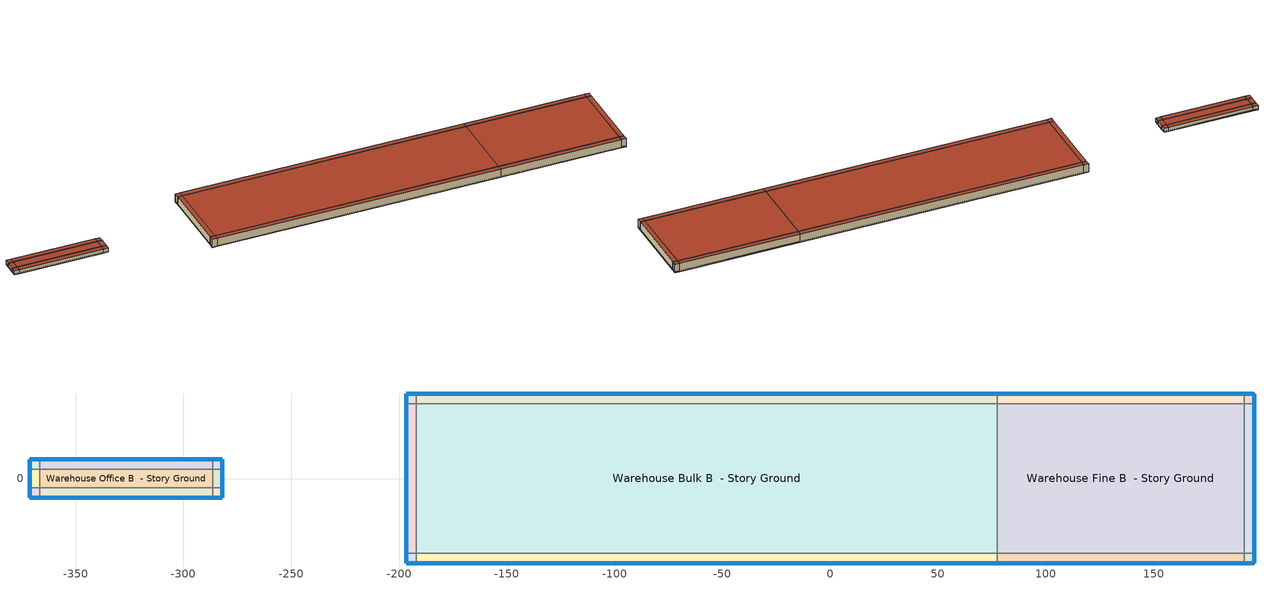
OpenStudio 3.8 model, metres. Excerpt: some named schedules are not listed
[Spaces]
Warehouse Bulk A end_a - Story Ground
 floor ground (Foundation F 126 Perim 914 Area 209): -196.6,-39.32 -196.6,-34.75 -192.03,-34.75 -192.03,-39.32 z0
 wall outside: -196.6,-34.75 -196.6,-39.32 -192.03,-39.32 z0:8.53
 wall to Warehouse Bulk B end_a - Story Ground: -192.03,-34.75 -196.6,-34.75 z0:8.53
 wall to Warehouse Bulk A  - Story Ground: -192.03,-39.32 -192.03,-34.75 z0:8.53
 window (Window U-0.91 SHGC 0.68): -196.6,-34.77 -196.6,-39.3 / -196.58,-39.32 -192.06,-39.32 z0.76:0.85
 roof outside: -192.03,-39.32 -192.03,-34.75 -196.6,-34.75 -196.6,-39.32 z8.53
Warehouse Bulk B end_a - Story Ground
 floor ground (Foundation F 126 Perim 695 Area 31774): -196.6,-34.75 -196.6,34.75 -192.03,34.75 -192.03,-34.75 z0
 wall outside: -196.6,34.75 -196.6,-34.75 z0:8.53
 wall to Warehouse Bulk C end_a - Story Ground: -192.03,34.75 -196.6,34.75 z0:8.53
 wall to Warehouse Bulk B  - Story Ground: -192.03,-34.75 -192.03,34.75 z0:8.53
 window (Window U-0.91 SHGC 0.68): -196.6,34.72 -196.6,-34.72 z0.76:0.85
 roof outside: -192.03,-34.75 -192.03,34.75 -196.6,34.75 -196.6,-34.75 z8.53
Warehouse Bulk C end_a - Story Ground
 floor ground (Foundation F 126 Perim 914 Area 209): -196.6,34.75 -196.6,39.32 -192.03,39.32 -192.03,34.75 z0
 wall outside: -192.03,39.32 -196.6,39.32 -196.6,34.75 z0:8.53
 wall to Warehouse Bulk C  - Story Ground: -192.03,34.75 -192.03,39.32 z0:8.53
 window (Window U-0.91 SHGC 0.68): -196.6,39.3 -196.6,34.77 / -192.06,39.32 -196.58,39.32 z0.76:0.85
 roof outside: -192.03,34.75 -192.03,39.32 -196.6,39.32 -196.6,34.75 z8.53
Warehouse Bulk A  - Story Ground
 floor ground (Foundation F 126 Perim 26948 Area 123204): -192.03,-39.32 -192.03,-34.75 77.44,-34.75 77.44,-39.32 z0
 wall outside: -192.03,-39.32 77.44,-39.32 z0:8.53
 wall to Warehouse Bulk B  - Story Ground: 77.44,-34.75 -192.03,-34.75 z0:8.53
 wall to Warehouse Fine A  - Story Ground: 77.44,-39.32 77.44,-34.75 z0:8.53
 window (Window U-0.91 SHGC 0.68): -192.01,-39.32 77.42,-39.32 z0.76:0.85
 roof outside: 77.44,-39.32 77.44,-34.75 -192.03,-34.75 -192.03,-39.32 z8.53
Warehouse Bulk B  - Story Ground
 floor ground (Foundation F 126 Perim 0 Area 1872801): -192.03,-34.75 -192.03,34.75 77.44,34.75 77.44,-34.75 z0
 wall to Warehouse Bulk C  - Story Ground: 77.44,34.75 -192.03,34.75 z0:8.53
 wall to Warehouse Fine B  - Story Ground: 77.44,-34.75 77.44,34.75 z0:8.53
 roof outside: 77.44,-34.75 77.44,34.75 -192.03,34.75 -192.03,-34.75 z8.53
Warehouse Bulk C  - Story Ground
 floor ground (Foundation F 126 Perim 26948 Area 123204): -192.03,34.75 -192.03,39.32 77.44,39.32 77.44,34.75 z0
 wall outside: 77.44,39.32 -192.03,39.32 z0:8.53
 wall to Warehouse Fine C  - Story Ground: 77.44,34.75 77.44,39.32 z0:8.53
 window (Window U-0.91 SHGC 0.68): 77.42,39.32 -192.01,39.32 z0.76:0.85
 roof outside: 77.44,34.75 77.44,39.32 -192.03,39.32 -192.03,34.75 z8.53
Warehouse Fine A  - Story Ground
 floor ground (Foundation F 126 Perim 11459 Area 52391): 77.44,-39.32 77.44,-34.75 192.03,-34.75 192.03,-39.32 z0
 wall outside: 77.44,-39.32 192.03,-39.32 z0:8.53
 wall to Warehouse Fine B  - Story Ground: 192.03,-34.75 77.44,-34.75 z0:8.53
 wall to Warehouse Fine A end_b - Story Ground: 192.03,-39.32 192.03,-34.75 z0:8.53
 window (Window U-0.91 SHGC 0.68): 77.47,-39.32 192.01,-39.32 z0.76:0.85
 roof outside: 192.03,-39.32 192.03,-34.75 77.44,-34.75 77.44,-39.32 z8.53
Warehouse Fine B  - Story Ground
 floor ground (Foundation F 126 Perim 0 Area 796377): 77.44,-34.75 77.44,34.75 192.03,34.75 192.03,-34.75 z0
 wall to Warehouse Fine C  - Story Ground: 192.03,34.75 77.44,34.75 z0:8.53
 wall to Warehouse Fine B end_b - Story Ground: 192.03,-34.75 192.03,34.75 z0:8.53
 roof outside: 192.03,-34.75 192.03,34.75 77.44,34.75 77.44,-34.75 z8.53
Warehouse Fine C  - Story Ground
 floor ground (Foundation F 126 Perim 11459 Area 52391): 77.44,34.75 77.44,39.32 192.03,39.32 192.03,34.75 z0
 wall outside: 192.03,39.32 77.44,39.32 z0:8.53
 wall to Warehouse Fine C end_b - Story Ground: 192.03,34.75 192.03,39.32 z0:8.53
 window (Window U-0.91 SHGC 0.68): 192.01,39.32 77.47,39.32 z0.76:0.85
 roof outside: 192.03,34.75 192.03,39.32 77.44,39.32 77.44,34.75 z8.53
Warehouse Fine A end_b - Story Ground
 floor ground (Foundation F 126 Perim 914 Area 209): 192.03,-39.32 192.03,-34.75 196.6,-34.75 196.6,-39.32 z0
 wall outside: 192.03,-39.32 196.6,-39.32 196.6,-34.75 z0:8.53
 wall to Warehouse Fine B end_b - Story Ground: 196.6,-34.75 192.03,-34.75 z0:8.53
 window (Window U-0.91 SHGC 0.68): 192.06,-39.32 196.58,-39.32 / 196.6,-39.3 196.6,-34.77 z0.76:0.85
 roof outside: 196.6,-39.32 196.6,-34.75 192.03,-34.75 192.03,-39.32 z8.53
Warehouse Fine B end_b - Story Ground
 floor ground (Foundation F 126 Perim 695 Area 31774): 192.03,-34.75 192.03,34.75 196.6,34.75 196.6,-34.75 z0
 wall outside: 196.6,-34.75 196.6,34.75 z0:8.53
 wall to Warehouse Fine C end_b - Story Ground: 196.6,34.75 192.03,34.75 z0:8.53
 window (Window U-0.91 SHGC 0.68): 196.6,-34.72 196.6,34.72 z0.76:0.85
 roof outside: 196.6,-34.75 196.6,34.75 192.03,34.75 192.03,-34.75 z8.53
Warehouse Fine C end_b - Story Ground
 floor ground (Foundation F 126 Perim 914 Area 209): 192.03,34.75 192.03,39.32 196.6,39.32 196.6,34.75 z0
 wall outside: 196.6,34.75 196.6,39.32 192.03,39.32 z0:8.53
 window (Window U-0.91 SHGC 0.68): 196.58,39.32 192.06,39.32 / 196.6,34.77 196.6,39.3 z0.76:0.85
 roof outside: 196.6,34.75 196.6,39.32 192.03,39.32 192.03,34.75 z8.53
Warehouse Office A end_a - Story Ground
 floor ground (Foundation F 126 Perim 914 Area 209): -371.2,-8.93 -371.2,-4.35 -366.63,-4.35 -366.63,-8.93 z0
 wall outside: -371.2,-4.35 -371.2,-8.93 -366.63,-8.93 z0:4.27
 wall to Warehouse Office B end_a - Story Ground: -366.63,-4.35 -371.2,-4.35 z0:4.27
 wall to Warehouse Office A  - Story Ground: -366.63,-8.93 -366.63,-4.35 z0:4.27
 window (Window U-0.91 SHGC 0.68): -371.18,-8.93 -366.66,-8.93 / -371.2,-4.38 -371.2,-8.9 z0.76:0.81
 roof outside: -366.63,-8.93 -366.63,-4.35 -371.2,-4.35 -371.2,-8.93 z4.27
Warehouse Office B end_a - Story Ground
 floor ground (Foundation F 126 Perim 871 Area 3981): -371.2,-4.35 -371.2,4.35 -366.63,4.35 -366.63,-4.35 z0
 wall outside: -371.2,4.35 -371.2,-4.35 z0:4.27
 wall to Warehouse Office C end_a - Story Ground: -366.63,4.35 -371.2,4.35 z0:4.27
 wall to Warehouse Office B  - Story Ground: -366.63,-4.35 -366.63,4.35 z0:4.27
 window (Window U-0.91 SHGC 0.68): -371.2,4.33 -371.2,-4.33 z0.76:0.8
 roof outside: -366.63,-4.35 -366.63,4.35 -371.2,4.35 -371.2,-4.35 z4.27
Warehouse Office C end_a - Story Ground
 floor ground (Foundation F 126 Perim 914 Area 209): -371.2,4.35 -371.2,8.93 -366.63,8.93 -366.63,4.35 z0
 wall outside: -366.63,8.93 -371.2,8.93 -371.2,4.35 z0:4.27
 wall to Warehouse Office C  - Story Ground: -366.63,4.35 -366.63,8.93 z0:4.27
 window (Window U-0.91 SHGC 0.68): -371.2,8.9 -371.2,4.38 / -366.66,8.93 -371.18,8.93 z0.76:0.81
 roof outside: -366.63,4.35 -366.63,8.93 -371.2,8.93 -371.2,4.35 z4.27
Warehouse Office A  - Story Ground
 floor ground (Foundation F 126 Perim 8011 Area 36627): -366.63,-8.93 -366.63,-4.35 -286.52,-4.35 -286.52,-8.93 z0
 wall outside: -366.63,-8.93 -286.52,-8.93 z0:4.27
 wall to Warehouse Office B  - Story Ground: -286.52,-4.35 -366.63,-4.35 z0:4.27
 wall to Warehouse Office A end_b - Story Ground: -286.52,-8.93 -286.52,-4.35 z0:4.27
 window (Window U-0.91 SHGC 0.68): -366.61,-8.93 -286.55,-8.93 z0.76:0.8
 roof outside: -286.52,-8.93 -286.52,-4.35 -366.63,-4.35 -366.63,-8.93 z4.27
Warehouse Office B  - Story Ground
 floor ground (Foundation F 126 Perim 0 Area 69752): -366.63,-4.35 -366.63,4.35 -286.52,4.35 -286.52,-4.35 z0
 wall to Warehouse Office C  - Story Ground: -286.52,4.35 -366.63,4.35 z0:4.27
 wall to Warehouse Office B end_b - Story Ground: -286.52,-4.35 -286.52,4.35 z0:4.27
 roof outside: -286.52,-4.35 -286.52,4.35 -366.63,4.35 -366.63,-4.35 z4.27
Warehouse Office C  - Story Ground
 floor ground (Foundation F 126 Perim 8011 Area 36627): -366.63,4.35 -366.63,8.93 -286.52,8.93 -286.52,4.35 z0
 wall outside: -286.52,8.93 -366.63,8.93 z0:4.27
 wall to Warehouse Office C end_b - Story Ground: -286.52,4.35 -286.52,8.93 z0:4.27
 window (Window U-0.91 SHGC 0.68): -286.55,8.93 -366.61,8.93 z0.76:0.8
 roof outside: -286.52,4.35 -286.52,8.93 -366.63,8.93 -366.63,4.35 z4.27
Warehouse Office A end_b - Story Ground
 floor ground (Foundation F 126 Perim 914 Area 209): -286.52,-8.93 -286.52,-4.35 -281.95,-4.35 -281.95,-8.93 z0
 wall outside: -286.52,-8.93 -281.95,-8.93 -281.95,-4.35 z0:4.27
 wall to Warehouse Office B end_b - Story Ground: -281.95,-4.35 -286.52,-4.35 z0:4.27
 window (Window U-0.91 SHGC 0.68): -286.5,-8.93 -281.97,-8.93 / -281.95,-8.9 -281.95,-4.38 z0.76:0.81
 roof outside: -281.95,-8.93 -281.95,-4.35 -286.52,-4.35 -286.52,-8.93 z4.27
Warehouse Office B end_b - Story Ground
 floor ground (Foundation F 126 Perim 871 Area 3981): -286.52,-4.35 -286.52,4.35 -281.95,4.35 -281.95,-4.35 z0
 wall outside: -281.95,-4.35 -281.95,4.35 z0:4.27
 wall to Warehouse Office C end_b - Story Ground: -281.95,4.35 -286.52,4.35 z0:4.27
 window (Window U-0.91 SHGC 0.68): -281.95,-4.33 -281.95,4.33 z0.76:0.8
 roof outside: -281.95,-4.35 -281.95,4.35 -286.52,4.35 -286.52,-4.35 z4.27
Warehouse Office C end_b - Story Ground
 floor ground (Foundation F 126 Perim 914 Area 209): -286.52,4.35 -286.52,8.93 -281.95,8.93 -281.95,4.35 z0
 wall outside: -281.95,4.35 -281.95,8.93 -286.52,8.93 z0:4.27
 window (Window U-0.91 SHGC 0.68): -281.97,8.93 -286.5,8.93 / -281.95,4.38 -281.95,8.9 z0.76:0.81
 roof outside: -281.95,4.35 -281.95,8.93 -286.52,8.93 -286.52,4.35 z4.27
[Site]
West Point Ls_WA_USA: Latitude {deg}=47.67; Longitude {deg}=-122.43; Time Zone {hr}=-8; Elevation {m}=9; Terrain=City
[Site:WaterMainsTemperature]
Calculation Method=Correlation; Annual Average Outdoor Air Temperature {C}=12.3958; Maximum Difference In Monthly Average Outdoor Air Temperatures {deltaC}=15.69
[SizingPeriod:DesignDay] Barometric Pressure {Pa}=101217; Rain Indicator=No; Snow Indicator=No; Day of Month=21; Daylight Saving Time Indicator=No; Humidity Condition Type=Wetbulb; Dry-Bulb Temperature Range Modifier Type=DefaultMultipliers
Name | Maximum Dry-Bulb Temperature {C} | Daily Dry-Bulb Temperature Range {deltaC} | Wind Speed {m/s} | Wind Direction {deg} | Month | Day Type | Wetbulb or DewPoint at Maximum Dry-Bulb {C} | Solar Model Indicator | ASHRAE Clear Sky Optical Depth for Beam Irradiance | ASHRAE Clear Sky Optical Depth for Diffuse Irradiance | Sky Clearness
West Point Ls Ann Clg .4% Condns DB=>MWB 1 | 21.4 | 5.5 | 3.5 | 30 | 8 | SummerDesignDay | 15.9 | ASHRAETau | 0.327 | 2.55
West Point Ls Ann Clg .4% Condns WB=>MDB 1 | 19.7 | 5.5 | 3.5 | 30 | 8 | SummerDesignDay | 16.7 | ASHRAETau | 0.327 | 2.55
West Point Ls Ann Htg 99.6% Condns DB 1 | -1.3 | 0 | 5.1 | 350 | 12 | WinterDesignDay | -1.3 | ASHRAEClearSky |  |  | 0
West Point Ls August .4% Condns DB=>MCWB 1 | 22.8 | 5.5 | 3.5 | 30 | 8 | SummerDesignDay | 16.7 | ASHRAETau | 0.327 | 2.55
[ClimateZones]
Climate Zone Institution Name 1=ASHRAE; Climate Zone Document Name 1=ANSI/ASHRAE Standard 169; Climate Zone Document Year 1=2006; Climate Zone Value 1=ASHRAE 169-2013-4C
[Building]
ComStock DOE Ref Pre-1980|Warehouse: North Axis {deg}=270; Default Construction Set=ComStock DOE Ref Pre-1980 - Warehouse - ASHRAE 169-2013-4C; Default Schedule Set=Building Default Schedule Set; Standards Building Type=Warehouse
[Site:GroundTemperature:FCfactorMethod]
January Ground Temperature {C}=11.4; February Ground Temperature {C}=8.1; March Ground Temperature {C}=5.4; April Ground Temperature {C}=4.5; May Ground Temperature {C}=5.8; June Ground Temperature {C}=8.3; July Ground Temperature {C}=10.9; August Ground Temperature {C}=13; September Ground Temperature {C}=15.6; October Ground Temperature {C}=17.7; November Ground Temperature {C}=18.8; December Ground Temperature {C}=15.1
[Construction:FfactorGroundFloor] F-Factor {W/m-K}=1.26344
Name | Area {m2} | PerimeterExposed {m}
Foundation F 126 Perim 914 Area 209 | 20.9032 | 9.144
Foundation F 126 Perim 871 Area 3981 | 39.8083 | 8.70698
Foundation F 126 Perim 8011 Area 36627 | 366.267 | 80.1109
Foundation F 126 Perim 0 Area 69752 | 697.524 | 0
Foundation F 126 Perim 695 Area 31774 | 317.745 | 69.4979
Foundation F 126 Perim 11459 Area 52391 | 523.905 | 114.59
Foundation F 126 Perim 26948 Area 123204 | 1232.04 | 269.476
Foundation F 126 Perim 0 Area 1872801 | 18728 | 0
Foundation F 126 Perim 0 Area 796377 | 7963.77 | 0
[DefaultConstructionSet]
ComStock DOE Ref Pre-1980 - Warehouse - ASHRAE 169-2013-4C: Default Exterior Surface Constructions=Default Surface Constructions 1; Default Interior Surface Constructions=Default Surface Constructions 2; Default Ground Contact Surface Constructions=Default Surface Constructions 3; Default Exterior SubSurface Constructions=Default Sub Surface Constructions 1; Default Interior SubSurface Constructions=Default Sub Surface Constructions 2; Interior Partition Construction=Typical Interior Partition
[DefaultSurfaceConstructions]
Name | Floor Construction | Wall Construction | Roof Ceiling Construction
Default Surface Constructions 1 | Typical Insulated Exterior Mass Floor | Typical Insulated Steel Framed Exterior Wall R-5.71 | Typical IEAD Roof R-11.76
Default Surface Constructions 2 | Typical Interior Floor | Typical Interior Wall | Typical Interior Ceiling
Default Surface Constructions 3 | Typical Insulated Carpeted 6in Slab Floor | Typical Insulated Basement Mass Wall
[Construction]
Typical Insulated Exterior Mass Floor: 4 in. Normalweight Concrete Floor, Typical Carpet Pad
Typical IEAD Roof R-11.76: Roof Membrane, Typical Insulation R-10.65, Metal Roof Surface
Typical Interior Floor: 100mm Normalweight concrete floor, CP02 CARPET PAD
Typical Interior Wall: G01 13mm gypsum board, G01 13mm gypsum board
Typical Interior Ceiling: CP02 CARPET PAD, 100mm Normalweight concrete floor
Typical Insulated Carpeted 6in Slab Floor: 6 in. Normalweight Concrete Floor, Typical Carpet Pad
Typical Insulated Basement Mass Wall: 8 in. Concrete Block Basement Wall
U 1.22 SHGC 0.54 Simple Glazing Window U-1.22 SHGC 0.54: U 1.22 SHGC 0.54 Simple Glazing U-1.22 SHGC 0.54
U 1.22 SHGC 0.54 Simple Glazing Window U-1.22 SHGC 0.54 1: U 1.22 SHGC 0.54 Simple Glazing U-1.22 SHGC 0.54 1
Typical Insulated Metal Door: F08 Metal surface, Typical Insulation R-3.54
Typical Overhead Door: Typical Insulation R-3.54
Typical Interior Window: Clear 3mm
Typical Interior Door; Typical Interior Partition: G05 25mm wood
Typical Insulated Steel Framed Exterior Wall R-5.71: 25mm Stucco, 5/8 in. Gypsum Board, Typical Insulation R-3.54, 5/8 in. Gypsum Board
InteriorFurnishings 1: Std Wood 6inch 1
Window U-0.91 SHGC 0.68: Simple Glazing Single - No LowE - Clear - Wood
[Material] Thermal Absorptance=0.9
Name | Roughness | Thickness {m} | Conductivity {W/m-K} | Density {kg/m3} | Specific Heat {J/kg-K} | Solar Absorptance | Visible Absorptance
4 in. Normalweight Concrete Floor | MediumRough | 0.1016 | 2.31 | 2322 | 832 | 0.7 | 0.7
Roof Membrane | VeryRough | 0.0095 | 0.16 | 1121.29 | 1460 | 0.7 | 0.7
Metal Roof Surface; F08 Metal surface | Smooth | 0.0008 | 45.28 | 7824 | 500 | 0.7 | 0.7
100mm Normalweight concrete floor | MediumRough | 0.1016 | 2.31045 | 2322 | 832.557 | 0.7 | 0.7
G01 13mm gypsum board | Smooth | 0.0127 | 0.160031 | 800.001 | 1090.73 | 0.7 | 0.5
6 in. Normalweight Concrete Floor | MediumRough | 0.1524 | 2.31 | 2322 | 832 | 0.7 | 0.7
8 in. Concrete Block Basement Wall | MediumRough | 0.2032 | 1.326 | 1842 | 912 | 0.7 | 0.7
G05 25mm wood | MediumSmooth | 0.0254 | 0.15 | 608 | 1630 | 0.5 | 0.5
25mm Stucco | Smooth | 0.0254 | 0.72 | 1856 | 840 | 0.7 | 0.7
5/8 in. Gypsum Board | MediumSmooth | 0.0159 | 0.16 | 800 | 1090 | 0.7 | 0.7
Std Wood 6inch 1 | MediumSmooth | 0.15 | 0.12 | 540 | 1210 | 0.7 | 0.7
[Material:NoMass] Roughness=Smooth; Thermal Absorptance=0.9; Solar Absorptance=0.7
Name | Thermal Resistance {m2-K/W} | Visible Absorptance
Typical Carpet Pad; CP02 CARPET PAD | 0.21648 | 0.8
Typical Insulation R-10.65 | 1.87513 | 0.7
Typical Insulation R-3.54 | 0.622622 | 0.7
[DefaultSubSurfaceConstructions]
Name | Fixed Window Construction | Operable Window Construction | Door Construction | Overhead Door Construction | Tubular Daylight Dome Construction | Tubular Daylight Diffuser Construction
Default Sub Surface Constructions 1 | U 1.22 SHGC 0.54 Simple Glazing Window U-1.22 SHGC 0.54 | U 1.22 SHGC 0.54 Simple Glazing Window U-1.22 SHGC 0.54 1 | Typical Insulated Metal Door | Typical Overhead Door | Typical Interior Window | Typical Interior Window
Default Sub Surface Constructions 2 | Typical Interior Window | Typical Interior Window | Typical Interior Door
[WindowMaterial:SimpleGlazingSystem]
Name | U-Factor {W/m2-K} | Solar Heat Gain Coefficient | Visible Transmittance
U 1.22 SHGC 0.54 Simple Glazing U-1.22 SHGC 0.54; U 1.22 SHGC 0.54 Simple Glazing U-1.22 SHGC 0.54 1 | 6.92748 | 0.54 | 0.38
Simple Glazing Single - No LowE - Clear - Wood | 5.16722 | 0.683 | 0.723
[WindowMaterial:Glazing]
Clear 3mm: Optical Data Type=SpectralAverage; Thickness {m}=0.003; Solar Transmittance at Normal Incidence=0.837; Front Side Solar Reflectance at Normal Incidence=0.075; Back Side Solar Reflectance at Normal Incidence=0.075; Visible Transmittance at Normal Incidence=0.898; Front Side Visible Reflectance at Normal Incidence=0.081; Back Side Visible Reflectance at Normal Incidence=0.081; Infrared Transmittance at Normal Incidence=0; Front Side Infrared Hemispherical Emissivity=0.84; Back Side Infrared Hemispherical Emissivity=0.84; Conductivity {W/m-K}=0.9; Dirt Correction Factor for Solar and Visible Transmittance=1; Solar Diffusing=No
[SpaceType] Standards Building Type=Warehouse
Name | Default Schedule Set | Design Specification Outdoor Air Object | Standards Space Type
Warehouse Office - ComStock DOE Ref Pre-1980 | Warehouse Office Schedule Set | Warehouse Office Ventilation | Office
Warehouse Fine - ComStock DOE Ref Pre-1980 | Warehouse Fine Schedule Set | Warehouse Fine Ventilation | Fine
Warehouse Bulk - ComStock DOE Ref Pre-1980 | Warehouse Bulk Schedule Set | Warehouse Bulk Ventilation | Bulk
[BuildingStory]
Story Ground: Nominal Z Coordinate {m}=0; Nominal Floor to Floor Height {m}=8.5344
[Space] Building Story=Story Ground
Name | Space Type | Thermal Zone
Warehouse Bulk A end_a - Story Ground | Warehouse Bulk - ComStock DOE Ref Pre-1980 | Zone Warehouse Bulk A end_a - Story Ground
Warehouse Bulk B end_a - Story Ground | Warehouse Bulk - ComStock DOE Ref Pre-1980 | Zone Warehouse Bulk B end_a - Story Ground
Warehouse Bulk C end_a - Story Ground | Warehouse Bulk - ComStock DOE Ref Pre-1980 | Zone Warehouse Bulk C end_a - Story Ground
Warehouse Bulk A  - Story Ground | Warehouse Bulk - ComStock DOE Ref Pre-1980 | Zone Warehouse Bulk A  - Story Ground
Warehouse Bulk B  - Story Ground | Warehouse Bulk - ComStock DOE Ref Pre-1980 | Zone Warehouse Bulk B  - Story Ground
Warehouse Bulk C  - Story Ground | Warehouse Bulk - ComStock DOE Ref Pre-1980 | Zone Warehouse Bulk C  - Story Ground
Warehouse Fine A  - Story Ground | Warehouse Fine - ComStock DOE Ref Pre-1980 | Zone Warehouse Fine A  - Story Ground
Warehouse Fine B  - Story Ground | Warehouse Fine - ComStock DOE Ref Pre-1980 | Zone Warehouse Fine B  - Story Ground
Warehouse Fine C  - Story Ground | Warehouse Fine - ComStock DOE Ref Pre-1980 | Zone Warehouse Fine C  - Story Ground
Warehouse Fine A end_b - Story Ground | Warehouse Fine - ComStock DOE Ref Pre-1980 | Zone Warehouse Fine A end_b - Story Ground
Warehouse Fine B end_b - Story Ground | Warehouse Fine - ComStock DOE Ref Pre-1980 | Zone Warehouse Fine B end_b - Story Ground
Warehouse Fine C end_b - Story Ground | Warehouse Fine - ComStock DOE Ref Pre-1980 | Zone Warehouse Fine C end_b - Story Ground
Warehouse Office A end_a - Story Ground | Warehouse Office - ComStock DOE Ref Pre-1980 | Zone Warehouse Office A end_a - Story Ground
Warehouse Office B end_a - Story Ground | Warehouse Office - ComStock DOE Ref Pre-1980 | Zone Warehouse Office B end_a - Story Ground
Warehouse Office C end_a - Story Ground | Warehouse Office - ComStock DOE Ref Pre-1980 | Zone Warehouse Office C end_a - Story Ground
Warehouse Office A  - Story Ground | Warehouse Office - ComStock DOE Ref Pre-1980 | Zone Warehouse Office A  - Story Ground
Warehouse Office B  - Story Ground | Warehouse Office - ComStock DOE Ref Pre-1980 | Zone Warehouse Office B  - Story Ground
Warehouse Office C  - Story Ground | Warehouse Office - ComStock DOE Ref Pre-1980 | Zone Warehouse Office C  - Story Ground
Warehouse Office A end_b - Story Ground | Warehouse Office - ComStock DOE Ref Pre-1980 | Zone Warehouse Office A end_b - Story Ground
Warehouse Office B end_b - Story Ground | Warehouse Office - ComStock DOE Ref Pre-1980 | Zone Warehouse Office B end_b - Story Ground
Warehouse Office C end_b - Story Ground | Warehouse Office - ComStock DOE Ref Pre-1980 | Zone Warehouse Office C end_b - Story Ground
[ThermalZone] Multiplier=1; Use Ideal Air Loads=No
Name | Thermostat
Zone Warehouse Bulk A end_a - Story Ground | Warehouse Bulk - ComStock DOE Ref Pre-1980 Thermostat 1
Zone Warehouse Bulk B end_a - Story Ground | Warehouse Bulk - ComStock DOE Ref Pre-1980 Thermostat 3
Zone Warehouse Bulk C end_a - Story Ground | Warehouse Bulk - ComStock DOE Ref Pre-1980 Thermostat 5
Zone Warehouse Bulk A  - Story Ground | Warehouse Bulk - ComStock DOE Ref Pre-1980 Thermostat
Zone Warehouse Bulk B  - Story Ground | Warehouse Bulk - ComStock DOE Ref Pre-1980 Thermostat 2
Zone Warehouse Bulk C  - Story Ground | Warehouse Bulk - ComStock DOE Ref Pre-1980 Thermostat 4
Zone Warehouse Fine A  - Story Ground | Warehouse Fine - ComStock DOE Ref Pre-1980 Thermostat
Zone Warehouse Fine B  - Story Ground | Warehouse Fine - ComStock DOE Ref Pre-1980 Thermostat 2
Zone Warehouse Fine C  - Story Ground | Warehouse Fine - ComStock DOE Ref Pre-1980 Thermostat 4
Zone Warehouse Fine A end_b - Story Ground | Warehouse Fine - ComStock DOE Ref Pre-1980 Thermostat 1
Zone Warehouse Fine B end_b - Story Ground | Warehouse Fine - ComStock DOE Ref Pre-1980 Thermostat 3
Zone Warehouse Fine C end_b - Story Ground | Warehouse Fine - ComStock DOE Ref Pre-1980 Thermostat 5
Zone Warehouse Office A end_a - Story Ground | Warehouse Office - ComStock DOE Ref Pre-1980 Thermostat 1
Zone Warehouse Office B end_a - Story Ground | Warehouse Office - ComStock DOE Ref Pre-1980 Thermostat 4
Zone Warehouse Office C end_a - Story Ground | Warehouse Office - ComStock DOE Ref Pre-1980 Thermostat 7
Zone Warehouse Office A  - Story Ground | Warehouse Office - ComStock DOE Ref Pre-1980 Thermostat
Zone Warehouse Office B  - Story Ground | Warehouse Office - ComStock DOE Ref Pre-1980 Thermostat 3
Zone Warehouse Office C  - Story Ground | Warehouse Office - ComStock DOE Ref Pre-1980 Thermostat 6
Zone Warehouse Office A end_b - Story Ground | Warehouse Office - ComStock DOE Ref Pre-1980 Thermostat 2
Zone Warehouse Office B end_b - Story Ground | Warehouse Office - ComStock DOE Ref Pre-1980 Thermostat 5
Zone Warehouse Office C end_b - Story Ground | Warehouse Office - ComStock DOE Ref Pre-1980 Thermostat 8
[Lights:Definition] Design Level Calculation Method=Watts/Area; Fraction Visible=0.2; Return Air Fraction=0
Name | Watts per Space Floor Area {W/m2} | Fraction Radiant
Warehouse Bulk - ComStock DOE Ref Pre-1980 General Lights Definition | 3.24117 | 0.465
Warehouse Fine - ComStock DOE Ref Pre-1980 General Lights Definition | 6.6746 | 0.465
Warehouse Office - ComStock DOE Ref Pre-1980 General Lights Definition | 6.74433 | 0.31
[ElectricEquipment:Definition] Design Level Calculation Method=Watts/Area; Fraction Latent=0; Fraction Radiant=0.5; Fraction Lost=0
Name | Watts per Space Floor Area {W/m2}
Warehouse Bulk Elec Equip Definition | 8.8185
Warehouse Office Elec Equip Definition | 27.8263
[ElectricEquipment]
Name | Electric Equipment Definition | Space or SpaceType
Warehouse Bulk Elec Equip | Warehouse Bulk Elec Equip Definition | Warehouse Bulk - ComStock DOE Ref Pre-1980
Warehouse Office Elec Equip | Warehouse Office Elec Equip Definition | Warehouse Office - ComStock DOE Ref Pre-1980
[DesignSpecification:OutdoorAir] Outdoor Air Method=Sum
Name | Outdoor Air Flow per Floor Area {m3/s-m2} | Outdoor Air Flow per Person {m3/s-person}
Warehouse Bulk Ventilation; Warehouse Fine Ventilation | 0.000254
Warehouse Office Ventilation |  | 0.00943895
[DefaultScheduleSet]
Name | Number of People Schedule | People Activity Level Schedule | Lighting Schedule | Electric Equipment Schedule | Infiltration Schedule | Hours of Operation Schedule
Warehouse Bulk Schedule Set; Warehouse Fine Schedule Set | Warehouse Bldg Occ | Warehouse Activity | Warehouse BLDG_LIGHT_STORAGE_SCH | Warehouse Bldg Equip | Always On
Warehouse Office Schedule Set | Warehouse Bldg Occ | Warehouse Activity | Warehouse BLDG_LIGHT_OFFICE_SCH | Warehouse Office_Plug_SCH | Always On
Building Default Schedule Set |  |  |  |  |  | Building Hours of Operation NonResidential
[People:Definition]
Warehouse Office People Definition: Number of People Calculation Method=People/Area; People per Space Floor Area {person/m2}=0.0210973; Fraction Radiant=0.3
[People]
Warehouse Office People: People Definition=Warehouse Office People Definition; Space or SpaceType=Warehouse Office - ComStock DOE Ref Pre-1980; Work Efficiency Schedule=Work Efficiency Schedule; Clothing Insulation Schedule=Clothing Schedule; Air Velocity Schedule=Air Velocity Schedule; Multiplier=1
[Exterior:Lights:Definition]
Name | Design Level {W}
Parking Areas and Drives Def (W/ft^2) | 0.0497494
Building Facades Def (W/ft^2) | 0.25
Main Entries Def (W/ft) | 30
Other Doors Def (W/ft) | 25
[Exterior:Lights] Schedule=Always On Discrete; Control Option=AstronomicalClock
Name | Exterior Lights Definition | Multiplier
Parking Areas and Drives | Parking Areas and Drives Def (W/ft^2) | 141750
Building Facades | Building Facades Def (W/ft^2) | 96531
Main Entries | Main Entries Def (W/ft) | 280
Other Doors | Other Doors Def (W/ft) | 280
[ThermostatSetpoint:DualSetpoint]
Name | Heating Setpoint Temperature Schedule | Cooling Setpoint Temperature Schedule
Warehouse Bulk - ComStock DOE Ref Pre-1980 Thermostat; Warehouse Bulk - ComStock DOE Ref Pre-1980 Thermostat 1; Warehouse Bulk - ComStock DOE Ref Pre-1980 Thermostat 2; Warehouse Bulk - ComStock DOE Ref Pre-1980 Thermostat 3; Warehouse Bulk - ComStock DOE Ref Pre-1980 Thermostat 4; Warehouse Bulk - ComStock DOE Ref Pre-1980 Thermostat 5 | Warehouse HtgSetp BulkStorage | Warehouse ClgSetp BulkStorage
Warehouse Fine - ComStock DOE Ref Pre-1980 Thermostat; Warehouse Fine - ComStock DOE Ref Pre-1980 Thermostat 1; Warehouse Fine - ComStock DOE Ref Pre-1980 Thermostat 2; Warehouse Fine - ComStock DOE Ref Pre-1980 Thermostat 3; Warehouse Fine - ComStock DOE Ref Pre-1980 Thermostat 4; Warehouse Fine - ComStock DOE Ref Pre-1980 Thermostat 5 | Warehouse HtgSetp FineStorage | Warehouse ClgSetp FineStorage
Warehouse Office - ComStock DOE Ref Pre-1980 Thermostat; Warehouse Office - ComStock DOE Ref Pre-1980 Thermostat 1; Warehouse Office - ComStock DOE Ref Pre-1980 Thermostat 2; Warehouse Office - ComStock DOE Ref Pre-1980 Thermostat 3; Warehouse Office - ComStock DOE Ref Pre-1980 Thermostat 4; Warehouse Office - ComStock DOE Ref Pre-1980 Thermostat 5; Warehouse Office - ComStock DOE Ref Pre-1980 Thermostat 6; Warehouse Office - ComStock DOE Ref Pre-1980 Thermostat 7; Warehouse Office - ComStock DOE Ref Pre-1980 Thermostat 8 | Warehouse HtgSetp | Warehouse Cooling Setpoint
[InternalMass:Definition]
Internal Mass Definition 2: Construction=InteriorFurnishings 1; Design Level Calculation Method=SurfaceArea/Area; Surface Area per Space Floor Area=2
[InternalMass] Internal Mass Definition=Internal Mass Definition 2; Multiplier=1
Name | Space or SpaceType
Warehouse Office C end_b - Story Ground Mass | Warehouse Office C end_b - Story Ground
Warehouse Office B end_b - Story Ground Mass | Warehouse Office B end_b - Story Ground
Warehouse Office A end_b - Story Ground Mass | Warehouse Office A end_b - Story Ground
Warehouse Office C  - Story Ground Mass | Warehouse Office C  - Story Ground
Warehouse Office B  - Story Ground Mass | Warehouse Office B  - Story Ground
Warehouse Office C end_a - Story Ground Mass | Warehouse Office C end_a - Story Ground
Warehouse Office B end_a - Story Ground Mass | Warehouse Office B end_a - Story Ground
Warehouse Office A  - Story Ground Mass | Warehouse Office A  - Story Ground
Warehouse Fine A  - Story Ground Mass | Warehouse Fine A  - Story Ground
Warehouse Fine B  - Story Ground Mass | Warehouse Fine B  - Story Ground
Warehouse Fine C  - Story Ground Mass | Warehouse Fine C  - Story Ground
Warehouse Office A end_a - Story Ground Mass | Warehouse Office A end_a - Story Ground
Warehouse Fine A end_b - Story Ground Mass | Warehouse Fine A end_b - Story Ground
Warehouse Fine C end_b - Story Ground Mass | Warehouse Fine C end_b - Story Ground
Warehouse Fine B end_b - Story Ground Mass | Warehouse Fine B end_b - Story Ground
[Lights] Fraction Replaceable=1
Name | Lights Definition | Space or SpaceType
Warehouse Bulk - ComStock DOE Ref Pre-1980 General Lighting | Warehouse Bulk - ComStock DOE Ref Pre-1980 General Lights Definition | Warehouse Bulk - ComStock DOE Ref Pre-1980
Warehouse Fine - ComStock DOE Ref Pre-1980 General Lighting | Warehouse Fine - ComStock DOE Ref Pre-1980 General Lights Definition | Warehouse Fine - ComStock DOE Ref Pre-1980
Warehouse Office - ComStock DOE Ref Pre-1980 General Lighting | Warehouse Office - ComStock DOE Ref Pre-1980 General Lights Definition | Warehouse Office - ComStock DOE Ref Pre-1980
[SpaceInfiltration:DesignFlowRate] Design Flow Rate Calculation Method=Flow/ExteriorArea; Flow per Exterior Surface Area {m3/s-m2}=0.00165313; Velocity Term Coefficient=0
Name | Space or SpaceType | Schedule | Constant Term Coefficient | Temperature Term Coefficient | Velocity Squared Term Coefficient
Warehouse Office C end_b - Story Ground HVAC On Infiltration | Warehouse Office C end_b - Story Ground | Infiltration HVAC On Schedule | 0.0051 | 0.0059 | 0.0368
Warehouse Office C end_b - Story Ground HVAC Off Infiltration | Warehouse Office C end_b - Story Ground | Infiltration HVAC Off Schedule | 0 | 0.01 | 0.0441
Warehouse Office B end_b - Story Ground HVAC On Infiltration | Warehouse Office B end_b - Story Ground | Infiltration HVAC On Schedule | 0.0051 | 0.0059 | 0.0368
Warehouse Office B end_b - Story Ground HVAC Off Infiltration | Warehouse Office B end_b - Story Ground | Infiltration HVAC Off Schedule | 0 | 0.01 | 0.0441
Warehouse Office A end_b - Story Ground HVAC On Infiltration | Warehouse Office A end_b - Story Ground | Infiltration HVAC On Schedule | 0.0051 | 0.0059 | 0.0368
Warehouse Office A end_b - Story Ground HVAC Off Infiltration | Warehouse Office A end_b - Story Ground | Infiltration HVAC Off Schedule | 0 | 0.01 | 0.0441
Warehouse Office C  - Story Ground HVAC On Infiltration | Warehouse Office C  - Story Ground | Infiltration HVAC On Schedule | 0.0051 | 0.0059 | 0.0368
Warehouse Office C  - Story Ground HVAC Off Infiltration | Warehouse Office C  - Story Ground | Infiltration HVAC Off Schedule | 0 | 0.01 | 0.0441
Warehouse Office B  - Story Ground HVAC On Infiltration | Warehouse Office B  - Story Ground | Infiltration HVAC On Schedule | 0.0051 | 0.0059 | 0.0368
Warehouse Office B  - Story Ground HVAC Off Infiltration | Warehouse Office B  - Story Ground | Infiltration HVAC Off Schedule | 0 | 0.01 | 0.0441
Warehouse Office C end_a - Story Ground HVAC On Infiltration | Warehouse Office C end_a - Story Ground | Infiltration HVAC On Schedule | 0.0051 | 0.0059 | 0.0368
Warehouse Office C end_a - Story Ground HVAC Off Infiltration | Warehouse Office C end_a - Story Ground | Infiltration HVAC Off Schedule | 0 | 0.01 | 0.0441
Warehouse Office B end_a - Story Ground HVAC On Infiltration | Warehouse Office B end_a - Story Ground | Infiltration HVAC On Schedule | 0.0051 | 0.0059 | 0.0368
Warehouse Office B end_a - Story Ground HVAC Off Infiltration | Warehouse Office B end_a - Story Ground | Infiltration HVAC Off Schedule | 0 | 0.01 | 0.0441
Warehouse Bulk A end_a - Story Ground HVAC On Infiltration | Warehouse Bulk A end_a - Story Ground | Infiltration HVAC On Schedule | 0.0051 | 0.0059 | 0.0368
Warehouse Bulk A end_a - Story Ground HVAC Off Infiltration | Warehouse Bulk A end_a - Story Ground | Infiltration HVAC Off Schedule | 0 | 0.01 | 0.0441
Warehouse Office A  - Story Ground HVAC On Infiltration | Warehouse Office A  - Story Ground | Infiltration HVAC On Schedule | 0.0051 | 0.0059 | 0.0368
Warehouse Office A  - Story Ground HVAC Off Infiltration | Warehouse Office A  - Story Ground | Infiltration HVAC Off Schedule | 0 | 0.01 | 0.0441
Warehouse Bulk B end_a - Story Ground HVAC On Infiltration | Warehouse Bulk B end_a - Story Ground | Infiltration HVAC On Schedule | 0.0051 | 0.0059 | 0.0368
Warehouse Bulk B end_a - Story Ground HVAC Off Infiltration | Warehouse Bulk B end_a - Story Ground | Infiltration HVAC Off Schedule | 0 | 0.01 | 0.0441
Warehouse Fine A  - Story Ground HVAC On Infiltration | Warehouse Fine A  - Story Ground | Infiltration HVAC On Schedule | 0.0051 | 0.0059 | 0.0368
Warehouse Fine A  - Story Ground HVAC Off Infiltration | Warehouse Fine A  - Story Ground | Infiltration HVAC Off Schedule | 0 | 0.01 | 0.0441
Warehouse Bulk C end_a - Story Ground HVAC On Infiltration | Warehouse Bulk C end_a - Story Ground | Infiltration HVAC On Schedule | 0.0051 | 0.0059 | 0.0368
Warehouse Bulk C end_a - Story Ground HVAC Off Infiltration | Warehouse Bulk C end_a - Story Ground | Infiltration HVAC Off Schedule | 0 | 0.01 | 0.0441
Warehouse Bulk A  - Story Ground HVAC On Infiltration | Warehouse Bulk A  - Story Ground | Infiltration HVAC On Schedule | 0.0051 | 0.0059 | 0.0368
Warehouse Bulk A  - Story Ground HVAC Off Infiltration | Warehouse Bulk A  - Story Ground | Infiltration HVAC Off Schedule | 0 | 0.01 | 0.0441
Warehouse Bulk B  - Story Ground HVAC On Infiltration | Warehouse Bulk B  - Story Ground | Infiltration HVAC On Schedule | 0.0051 | 0.0059 | 0.0368
Warehouse Bulk B  - Story Ground HVAC Off Infiltration | Warehouse Bulk B  - Story Ground | Infiltration HVAC Off Schedule | 0 | 0.01 | 0.0441
Warehouse Fine B  - Story Ground HVAC On Infiltration | Warehouse Fine B  - Story Ground | Infiltration HVAC On Schedule | 0.0051 | 0.0059 | 0.0368
Warehouse Fine B  - Story Ground HVAC Off Infiltration | Warehouse Fine B  - Story Ground | Infiltration HVAC Off Schedule | 0 | 0.01 | 0.0441
Warehouse Bulk C  - Story Ground HVAC On Infiltration | Warehouse Bulk C  - Story Ground | Infiltration HVAC On Schedule | 0.0051 | 0.0059 | 0.0368
Warehouse Bulk C  - Story Ground HVAC Off Infiltration | Warehouse Bulk C  - Story Ground | Infiltration HVAC Off Schedule | 0 | 0.01 | 0.0441
Warehouse Fine C  - Story Ground HVAC On Infiltration | Warehouse Fine C  - Story Ground | Infiltration HVAC On Schedule | 0.0051 | 0.0059 | 0.0368
Warehouse Fine C  - Story Ground HVAC Off Infiltration | Warehouse Fine C  - Story Ground | Infiltration HVAC Off Schedule | 0 | 0.01 | 0.0441
Warehouse Office A end_a - Story Ground HVAC On Infiltration | Warehouse Office A end_a - Story Ground | Infiltration HVAC On Schedule | 0.0051 | 0.0059 | 0.0368
Warehouse Office A end_a - Story Ground HVAC Off Infiltration | Warehouse Office A end_a - Story Ground | Infiltration HVAC Off Schedule | 0 | 0.01 | 0.0441
Warehouse Fine A end_b - Story Ground HVAC On Infiltration | Warehouse Fine A end_b - Story Ground | Infiltration HVAC On Schedule | 0.0051 | 0.0059 | 0.0368
Warehouse Fine A end_b - Story Ground HVAC Off Infiltration | Warehouse Fine A end_b - Story Ground | Infiltration HVAC Off Schedule | 0 | 0.01 | 0.0441
Warehouse Fine C end_b - Story Ground HVAC On Infiltration | Warehouse Fine C end_b - Story Ground | Infiltration HVAC On Schedule | 0.0051 | 0.0059 | 0.0368
Warehouse Fine C end_b - Story Ground HVAC Off Infiltration | Warehouse Fine C end_b - Story Ground | Infiltration HVAC Off Schedule | 0 | 0.01 | 0.0441
Warehouse Fine B end_b - Story Ground HVAC On Infiltration | Warehouse Fine B end_b - Story Ground | Infiltration HVAC On Schedule | 0.0051 | 0.0059 | 0.0368
Warehouse Fine B end_b - Story Ground HVAC Off Infiltration | Warehouse Fine B end_b - Story Ground | Infiltration HVAC Off Schedule | 0 | 0.01 | 0.0441
[Schedule:Ruleset]
Name | Default Day Schedule | Summer Design Day Schedule | Winter Design Day Schedule
Warehouse Bldg Occ | Warehouse Bldg Occ Default | Warehouse Bldg Occ Summer Design Day | Warehouse Bldg Occ Winter Design Day
Warehouse Activity | Warehouse Activity Default | Warehouse Activity Summer Design Day | Warehouse Activity Winter Design Day
Warehouse BLDG_LIGHT_STORAGE_SCH | Warehouse BLDG_LIGHT_STORAGE_SCH Default | Warehouse BLDG_LIGHT_STORAGE_SCH Summer Design Day | Warehouse BLDG_LIGHT_STORAGE_SCH Winter Design Day
Warehouse Bldg Equip | Warehouse Bldg Equip Default | Warehouse Bldg Equip Summer Design Day | Warehouse Bldg Equip Winter Design Day
Always On | Always On Default
Clothing Schedule | Clothing Schedule Default Winter Clothes
Air Velocity Schedule | Air Velocity Schedule Default
Work Efficiency Schedule | Work Efficiency Schedule Default
Warehouse BLDG_LIGHT_OFFICE_SCH | Warehouse BLDG_LIGHT_OFFICE_SCH Default | Warehouse BLDG_LIGHT_OFFICE_SCH Summer Design Day | Warehouse BLDG_LIGHT_OFFICE_SCH Winter Design Day
Warehouse Office_Plug_SCH | Warehouse Office_Plug_SCH Default | Warehouse Office_Plug_SCH Summer Design Day | Warehouse Office_Plug_SCH Winter Design Day
Warehouse HtgSetp BulkStorage | Warehouse HtgSetp BulkStorage Default | Schedule Day 2 | Schedule Day 3
Warehouse ClgSetp BulkStorage | Warehouse ClgSetp BulkStorage Default | Warehouse ClgSetp BulkStorage Summer Design Day | Warehouse ClgSetp BulkStorage Winter Design Day
Warehouse HtgSetp FineStorage | Warehouse HtgSetp FineStorage Default | Schedule Day 5 | Schedule Day 6
Warehouse ClgSetp FineStorage | Warehouse ClgSetp FineStorage Default | Warehouse ClgSetp FineStorage Summer Design Day | Warehouse ClgSetp FineStorage Winter Design Day
Warehouse HtgSetp | Warehouse HtgSetp Default | Warehouse HtgSetp Summer Design Day | Warehouse HtgSetp Winter Design Day
Warehouse Cooling Setpoint | Warehouse Cooling Setpoint Default | Warehouse Cooling Setpoint Summer Design Day
Building Hours of Operation NonResidential | Building Hours of Operation NonResidential Default | Building Hours of Operation NonResidential Summer Design Day | Building Hours of Operation NonResidential Winter Design Day
Infiltration HVAC On Schedule | Building Hours of Operation NonResidential Default 1 | Building Hours of Operation NonResidential Summer Design Day 1 | Building Hours of Operation NonResidential Winter Design Day 1
Infiltration HVAC Off Schedule | Infiltration HVAC Off Schedule Default Day Schedule | Infiltration HVAC Off Schedule Summer Design Day Schedule 1 | Infiltration HVAC Off Schedule Winter Design Day Schedule 1
[Schedule:Day]
Warehouse HtgSetp BulkStorage Default; Warehouse HtgSetp FineStorage Default: Average, 24, 0, 16.1111
Warehouse ClgSetp BulkStorage Default: Average, 24, 0, 50
Warehouse ClgSetp BulkStorage Winter Design Day; Warehouse ClgSetp BulkStorage Summer Design Day: 24, 0, 50
Warehouse ClgSetp FineStorage Default: Average, 24, 0, 26.7
Warehouse ClgSetp FineStorage Winter Design Day; Warehouse ClgSetp FineStorage Summer Design Day: 24, 0, 26.7
Warehouse HtgSetp Default: Average, 2, 0, 15.6, 19, 15, 21.1, 24, 0, 15.6
Warehouse HtgSetp Winter Design Day; Warehouse HtgSetp Summer Design Day: 6, 0, 15.6, 7, 0, 17.8, 8, 0, 20, 18, 0, 21, 24, 0, 15.6
Warehouse Cooling Setpoint Default: Average, 10, 0, 29.5556, 24, 0, 29.5556
Warehouse Cooling Setpoint Summer Design Day: 6, 0, 30, 17, 0, 24, 24, 0, 30
Building Hours of Operation NonResidential Default; Building Hours of Operation NonResidential Default 1: 4, 0, 0, 17, 15, 1, 24, 0, 0
Building Hours of Operation NonResidential Winter Design Day; Building Hours of Operation NonResidential Summer Design Day; Building Hours of Operation NonResidential Summer Design Day 1; Building Hours of Operation NonResidential Winter Design Day 1: 24, 0, 1
Infiltration HVAC Off Schedule Default Day Schedule: 4, 0, 1, 17, 15, 0, 24, 0, 1
Infiltration HVAC Off Schedule Summer Design Day Schedule 1; Infiltration HVAC Off Schedule Winter Design Day Schedule 1: 24, 0, 0
Schedule Day 2; Schedule Day 3; Schedule Day 5; Schedule Day 6: 24, 0, 16.1111
[Schedule:Rule]
Name | Schedule Ruleset | Rule Order | Day Schedule | Apply Saturday | Date Specification Type | Start Month | Start Day | End Month | End Day | Apply Sunday | Apply Monday | Apply Tuesday | Apply Wednesday | Apply Thursday | Apply Friday | Specific Month 1 | Specific Day 1 | Specific Month 2 | Specific Day 2 | Specific Month 3 | Specific Day 3 | Specific Month 4 | Specific Day 4 | Specific Month 5 | Specific Day 5 | Specific Month 6 | Specific Day 6 | Specific Month 7 | Specific Day 7 | Specific Month 8 | Specific Day 8 | Specific Month 9 | Specific Day 9 | Specific Month 10 | Specific Day 10 | Specific Month 11 | Specific Day 11 | Specific Month 12 | Specific Day 12 | Specific Month 13 | Specific Day 13 | Specific Month 14 | Specific Day 14 | Specific Month 15 | Specific Day 15 | Specific Month 16 | Specific Day 16 | Specific Month 17 | Specific Day 17 | Specific Month 18 | Specific Day 18 | Specific Month 19 | Specific Day 19 | Specific Month 20 | Specific Day 20 | Specific Month 21 | Specific Day 21 | Specific Month 22 | Specific Day 22 | Specific Month 23 | Specific Day 23 | Specific Month 24 | Specific Day 24 | Specific Month 25 | Specific Day 25 | Specific Month 26 | Specific Day 26 | Specific Month 27 | Specific Day 27 | Specific Month 28 | Specific Day 28 | Specific Month 29 | Specific Day 29 | Specific Month 30 | Specific Day 30 | Specific Month 31 | Specific Day 31 | Specific Month 32 | Specific Day 32 | Specific Month 33 | Specific Day 33 | Specific Month 34 | Specific Day 34 | Specific Month 35 | Specific Day 35 | Specific Month 36 | Specific Day 36 | Specific Month 37 | Specific Day 37 | Specific Month 38 | Specific Day 38 | Specific Month 39 | Specific Day 39 | Specific Month 40 | Specific Day 40 | Specific Month 41 | Specific Day 41 | Specific Month 42 | Specific Day 42 | Specific Month 43 | Specific Day 43 | Specific Month 44 | Specific Day 44 | Specific Month 45 | Specific Day 45 | Specific Month 46 | Specific Day 46 | Specific Month 47 | Specific Day 47 | Specific Month 48 | Specific Day 48 | Specific Month 49 | Specific Day 49 | Specific Month 50 | Specific Day 50 | Specific Month 51 | Specific Day 51 | Specific Month 52 | Specific Day 52 | Specific Month 53 | Specific Day 53 | Specific Month 54 | Specific Day 54 | Specific Month 55 | Specific Day 55 | Specific Month 56 | Specific Day 56 | Specific Month 57 | Specific Day 57 | Specific Month 58 | Specific Day 58 | Specific Month 59 | Specific Day 59 | Specific Month 60 | Specific Day 60 | Specific Month 61 | Specific Day 61 | Specific Month 62 | Specific Day 62 | Specific Month 63 | Specific Day 63 | Specific Month 64 | Specific Day 64 | Specific Month 65 | Specific Day 65 | Specific Month 66 | Specific Day 66 | Specific Month 67 | Specific Day 67 | Specific Month 68 | Specific Day 68 | Specific Month 69 | Specific Day 69 | Specific Month 70 | Specific Day 70 | Specific Month 71 | Specific Day 71 | Specific Month 72 | Specific Day 72 | Specific Month 73 | Specific Day 73 | Specific Month 74 | Specific Day 74 | Specific Month 75 | Specific Day 75 | Specific Month 76 | Specific Day 76 | Specific Month 77 | Specific Day 77 | Specific Month 78 | Specific Day 78 | Specific Month 79 | Specific Day 79 | Specific Month 80 | Specific Day 80 | Specific Month 81 | Specific Day 81 | Specific Month 82 | Specific Day 82 | Specific Month 83 | Specific Day 83 | Specific Month 84 | Specific Day 84 | Specific Month 85 | Specific Day 85 | Specific Month 86 | Specific Day 86 | Specific Month 87 | Specific Day 87 | Specific Month 88 | Specific Day 88 | Specific Month 89 | Specific Day 89 | Specific Month 90 | Specific Day 90 | Specific Month 91 | Specific Day 91 | Specific Month 92 | Specific Day 92 | Specific Month 93 | Specific Day 93 | Specific Month 94 | Specific Day 94 | Specific Month 95 | Specific Day 95 | Specific Month 96 | Specific Day 96 | Specific Month 97 | Specific Day 97 | Specific Month 98 | Specific Day 98 | Specific Month 99 | Specific Day 99 | Specific Month 100 | Specific Day 100 | Specific Month 101 | Specific Day 101 | Specific Month 102 | Specific Day 102 | Specific Month 103 | Specific Day 103 | Specific Month 104 | Specific Day 104
Schedule Rule 8 | Warehouse HtgSetp | 1 | Warehouse HtgSetp Sat Day | Yes | DateRange | 1 | 1 | 12 | 31
Schedule Rule 9 | Warehouse HtgSetp | 0 | Warehouse HtgSetp Sun Day |  | DateRange | 1 | 1 | 12 | 31 | Yes
Building Hours of Operation NonResidential Sunday Rule | Building Hours of Operation NonResidential | 0 | Building Hours of Operation NonResidential Sunday | Yes | DateRange | 1 | 1 | 12 | 31 | Yes
autogen Warehouse ClgSetp BulkStorage 0 | Warehouse ClgSetp BulkStorage | 0 | autogen Warehouse ClgSetp BulkStorage 0_day_sch | Yes | SpecificDates |  |  |  |  | Yes | Yes | Yes | Yes | Yes | Yes | 1 | 6 | 1 | 7 | 1 | 13 | 1 | 14 | 1 | 20 | 1 | 21 | 1 | 27 | 1 | 28 | 2 | 3 | 2 | 4 | 2 | 10 | 2 | 11 | 2 | 17 | 2 | 18 | 2 | 24 | 2 | 25 | 3 | 3 | 3 | 4 | 3 | 10 | 3 | 11 | 3 | 17 | 3 | 18 | 3 | 24 | 3 | 25 | 3 | 31 | 4 | 1 | 4 | 7 | 4 | 8 | 4 | 14 | 4 | 15 | 4 | 21 | 4 | 22 | 4 | 28 | 4 | 29 | 5 | 5 | 5 | 6 | 5 | 12 | 5 | 13 | 5 | 19 | 5 | 20 | 5 | 26 | 5 | 27 | 6 | 2 | 6 | 3 | 6 | 9 | 6 | 10 | 6 | 16 | 6 | 17 | 6 | 23 | 6 | 24 | 6 | 30 | 7 | 1 | 7 | 7 | 7 | 8 | 7 | 14 | 7 | 15 | 7 | 21 | 7 | 22 | 7 | 28 | 7 | 29 | 8 | 4 | 8 | 5 | 8 | 11 | 8 | 12 | 8 | 18 | 8 | 19 | 8 | 25 | 8 | 26 | 9 | 1 | 9 | 2 | 9 | 8 | 9 | 9 | 9 | 15 | 9 | 16 | 9 | 22 | 9 | 23 | 9 | 29 | 9 | 30 | 10 | 6 | 10 | 7 | 10 | 13 | 10 | 14 | 10 | 20 | 10 | 21 | 10 | 27 | 10 | 28 | 11 | 3 | 11 | 4 | 11 | 10 | 11 | 11 | 11 | 17 | 11 | 18 | 11 | 24 | 11 | 25 | 12 | 1 | 12 | 2 | 12 | 8 | 12 | 9 | 12 | 15 | 12 | 16 | 12 | 22 | 12 | 23 | 12 | 29 | 12 | 30
autogen Warehouse ClgSetp FineStorage 0 | Warehouse ClgSetp FineStorage | 0 | autogen Warehouse ClgSetp FineStorage 0_day_sch | Yes | SpecificDates |  |  |  |  | Yes | Yes | Yes | Yes | Yes | Yes | 1 | 6 | 1 | 7 | 1 | 13 | 1 | 14 | 1 | 20 | 1 | 21 | 1 | 27 | 1 | 28 | 2 | 3 | 2 | 4 | 2 | 10 | 2 | 11 | 2 | 17 | 2 | 18 | 2 | 24 | 2 | 25 | 3 | 3 | 3 | 4 | 3 | 10 | 3 | 11 | 3 | 17 | 3 | 18 | 3 | 24 | 3 | 25 | 3 | 31 | 4 | 1 | 4 | 7 | 4 | 8 | 4 | 14 | 4 | 15 | 4 | 21 | 4 | 22 | 4 | 28 | 4 | 29 | 5 | 5 | 5 | 6 | 5 | 12 | 5 | 13 | 5 | 19 | 5 | 20 | 5 | 26 | 5 | 27 | 6 | 2 | 6 | 3 | 6 | 9 | 6 | 10 | 6 | 16 | 6 | 17 | 6 | 23 | 6 | 24 | 6 | 30 | 7 | 1 | 7 | 7 | 7 | 8 | 7 | 14 | 7 | 15 | 7 | 21 | 7 | 22 | 7 | 28 | 7 | 29 | 8 | 4 | 8 | 5 | 8 | 11 | 8 | 12 | 8 | 18 | 8 | 19 | 8 | 25 | 8 | 26 | 9 | 1 | 9 | 2 | 9 | 8 | 9 | 9 | 9 | 15 | 9 | 16 | 9 | 22 | 9 | 23 | 9 | 29 | 9 | 30 | 10 | 6 | 10 | 7 | 10 | 13 | 10 | 14 | 10 | 20 | 10 | 21 | 10 | 27 | 10 | 28 | 11 | 3 | 11 | 4 | 11 | 10 | 11 | 11 | 11 | 17 | 11 | 18 | 11 | 24 | 11 | 25 | 12 | 1 | 12 | 2 | 12 | 8 | 12 | 9 | 12 | 15 | 12 | 16 | 12 | 22 | 12 | 23 | 12 | 29 | 12 | 30
autogen Warehouse HtgSetp BulkStorage 0 | Warehouse HtgSetp BulkStorage | 0 | autogen Warehouse HtgSetp BulkStorage 0_day_sch | Yes | SpecificDates |  |  |  |  | Yes | Yes | Yes | Yes | Yes | Yes | 1 | 6 | 1 | 7 | 1 | 13 | 1 | 14 | 1 | 20 | 1 | 21 | 1 | 27 | 1 | 28 | 2 | 3 | 2 | 4 | 2 | 10 | 2 | 11 | 2 | 17 | 2 | 18 | 2 | 24 | 2 | 25 | 3 | 3 | 3 | 4 | 3 | 10 | 3 | 11 | 3 | 17 | 3 | 18 | 3 | 24 | 3 | 25 | 3 | 31 | 4 | 1 | 4 | 7 | 4 | 8 | 4 | 14 | 4 | 15 | 4 | 21 | 4 | 22 | 4 | 28 | 4 | 29 | 5 | 5 | 5 | 6 | 5 | 12 | 5 | 13 | 5 | 19 | 5 | 20 | 5 | 26 | 5 | 27 | 6 | 2 | 6 | 3 | 6 | 9 | 6 | 10 | 6 | 16 | 6 | 17 | 6 | 23 | 6 | 24 | 6 | 30 | 7 | 1 | 7 | 7 | 7 | 8 | 7 | 14 | 7 | 15 | 7 | 21 | 7 | 22 | 7 | 28 | 7 | 29 | 8 | 4 | 8 | 5 | 8 | 11 | 8 | 12 | 8 | 18 | 8 | 19 | 8 | 25 | 8 | 26 | 9 | 1 | 9 | 2 | 9 | 8 | 9 | 9 | 9 | 15 | 9 | 16 | 9 | 22 | 9 | 23 | 9 | 29 | 9 | 30 | 10 | 6 | 10 | 7 | 10 | 13 | 10 | 14 | 10 | 20 | 10 | 21 | 10 | 27 | 10 | 28 | 11 | 3 | 11 | 4 | 11 | 10 | 11 | 11 | 11 | 17 | 11 | 18 | 11 | 24 | 11 | 25 | 12 | 1 | 12 | 2 | 12 | 8 | 12 | 9 | 12 | 15 | 12 | 16 | 12 | 22 | 12 | 23 | 12 | 29 | 12 | 30
autogen Warehouse HtgSetp FineStorage 0 | Warehouse HtgSetp FineStorage | 0 | autogen Warehouse HtgSetp FineStorage 0_day_sch | Yes | SpecificDates |  |  |  |  | Yes | Yes | Yes | Yes | Yes | Yes | 1 | 6 | 1 | 7 | 1 | 13 | 1 | 14 | 1 | 20 | 1 | 21 | 1 | 27 | 1 | 28 | 2 | 3 | 2 | 4 | 2 | 10 | 2 | 11 | 2 | 17 | 2 | 18 | 2 | 24 | 2 | 25 | 3 | 3 | 3 | 4 | 3 | 10 | 3 | 11 | 3 | 17 | 3 | 18 | 3 | 24 | 3 | 25 | 3 | 31 | 4 | 1 | 4 | 7 | 4 | 8 | 4 | 14 | 4 | 15 | 4 | 21 | 4 | 22 | 4 | 28 | 4 | 29 | 5 | 5 | 5 | 6 | 5 | 12 | 5 | 13 | 5 | 19 | 5 | 20 | 5 | 26 | 5 | 27 | 6 | 2 | 6 | 3 | 6 | 9 | 6 | 10 | 6 | 16 | 6 | 17 | 6 | 23 | 6 | 24 | 6 | 30 | 7 | 1 | 7 | 7 | 7 | 8 | 7 | 14 | 7 | 15 | 7 | 21 | 7 | 22 | 7 | 28 | 7 | 29 | 8 | 4 | 8 | 5 | 8 | 11 | 8 | 12 | 8 | 18 | 8 | 19 | 8 | 25 | 8 | 26 | 9 | 1 | 9 | 2 | 9 | 8 | 9 | 9 | 9 | 15 | 9 | 16 | 9 | 22 | 9 | 23 | 9 | 29 | 9 | 30 | 10 | 6 | 10 | 7 | 10 | 13 | 10 | 14 | 10 | 20 | 10 | 21 | 10 | 27 | 10 | 28 | 11 | 3 | 11 | 4 | 11 | 10 | 11 | 11 | 11 | 17 | 11 | 18 | 11 | 24 | 11 | 25 | 12 | 1 | 12 | 2 | 12 | 8 | 12 | 9 | 12 | 15 | 12 | 16 | 12 | 22 | 12 | 23 | 12 | 29 | 12 | 30
Building Hours of Operation NonResidential Sunday Rule 1 | Infiltration HVAC On Schedule | 0 | Building Hours of Operation NonResidential Sunday 1 | Yes | DateRange | 1 | 1 | 12 | 31 | Yes
Infiltration HVAC Off Schedule Schedule Day 0 Rule | Infiltration HVAC Off Schedule | 0 | Infiltration HVAC Off Schedule Schedule Day 0 1 | Yes |  |  |  |  |  | Yes | No | No | No | No | No
[Schedule:Constant]
Always On Discrete: Value=1
